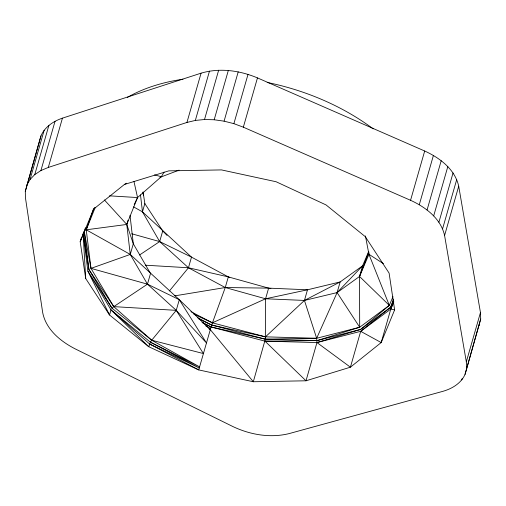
<?xml version="1.0" encoding="UTF-8"?>
<svg xmlns="http://www.w3.org/2000/svg" width="506" height="506" viewBox="0 0 506 506"><rect width="100%" height="100%" fill="white"/><g stroke="black" fill="none" stroke-linecap="round" stroke-linejoin="round"><path stroke-width="0.76" d="M25.3 191.325L40.973 135.867C44.819 126.873 53.446 121.174 62.44 118.151L201.072 73.168C219.648 67.608 239.831 70.479 257.465 77.899L424.692 151.009C439.72 157.866 454.976 169.225 458.714 186.221L480.46 312.563L480.7 319.027L465.039 374.402C461.055 383.365 452.105 388.671 443.016 391.29L289.318 433.547C270.457 438.285 250.293 434.812 232.918 426.564L75.274 348.919C60.6 341.423 45.957 329.545 42.675 312.537L25.452 197.865L25.3 191.325L40.973 135.867M465.039 374.402L480.7 319.027M26.843 185.152L30.025 179.516L44.161 130.232M30.025 179.516L34.769 174.595L48.899 125.311M34.769 174.595L40.923 170.528L55.053 121.244M40.923 170.528L48.304 167.435L62.44 118.151M81.498 237.225L80.195 241.767L85.716 278.553L109.536 315.01L148.783 346.736L198.719 369.911L253.316 381.745L305.997 380.797L350.411 367.192L381.189 342.562L394.623 309.887L389.101 273.107L365.275 236.65L326.035 204.917L276.099 181.743L221.501 169.915L168.814 170.864L124.406 184.469L93.629 209.092L80.195 241.767L84.078 231.47M128.005 220.192L126.785 224.449L130.251 254.429L147.461 284.163L176.24 310.349L206.454 342.923L179.295 299.704L130.251 254.429L86.229 229.8L84.818 230.287M84.249 231.305L90.985 268.376L147.461 284.163L179.295 299.704L176.24 310.349L151.711 340.228L150.383 342.164L148.783 346.736L111.004 309.9L150.383 342.164L199.592 366.875L151.711 340.228L111.978 308.198L87.861 271.077L111.004 309.9L109.536 315.01L87.861 271.077L83.205 233.494M368.823 251.956L368.937 254.303L359.532 276.466L337.104 292.588L304.441 300.438L265.574 298.78L225.259 287.534L188.453 267.769L159.668 241.583L142.464 211.85L144.836 203.57L143.084 191.888M48.304 167.435L186.942 122.446L201.072 73.168M144.836 203.57L162.723 230.938L159.668 241.583L139.58 254.973M186.942 122.446L195.341 120.422L209.478 71.137M195.341 120.422L204.513 119.517L218.649 70.233M204.513 119.517L214.19 119.764L228.32 70.479M214.19 119.764L224.076 121.162L238.206 71.877M466.57 368.311L466.323 361.841L444.584 235.505C440.846 218.503 425.59 207.15 410.556 200.294L243.335 127.183L233.886 123.654L248.016 74.369M243.335 127.183L257.465 77.899M131.807 233.791L159.668 241.583L191.502 257.124L228.314 276.89L225.259 287.534L211.641 325.029L198.719 369.911L149.567 343.991L111.004 309.9M368.653 251.52L362.581 265.821L340.152 281.943L307.496 289.793L268.623 288.135L265.574 298.78L265.334 339.172L253.316 381.745L210.275 329.615L179.295 299.704M393.358 300.785L390.632 307.256L360.689 331.329L350.411 367.192L316.965 342.568L264.961 341.152L211.034 326.958L202.577 322.79M410.556 200.294L424.692 151.009M419.284 204.728L433.414 155.443M393.643 301.797L390.79 309.071L381.189 342.562L360.689 331.329L316.965 342.568L305.997 380.797L264.961 341.152L317.117 340.595L360.658 329.412L390.632 307.256L393.504 299.147M427.077 209.977L441.207 160.693M433.693 215.866L447.823 166.588M438.911 222.223L453.047 172.938M442.579 228.838L456.716 179.554M444.584 235.505L458.714 186.221M466.323 361.841L480.46 312.563M461.782 379.917L462.218 378.399M93.496 208.997L86.229 229.8L90.985 268.376L113.761 306.63L151.711 340.228L203.406 353.567L176.24 310.349L113.761 306.63L111.978 308.198L88.936 269.527L83.256 233.462M84.635 229.996L85.47 227.789M368.672 252.405L359.532 276.466L359.696 327.243L317.117 340.595L265.334 339.172L211.034 326.958L202.02 322.278M164.089 172.072L161.332 176.702L137.55 197.555L126.785 224.449L133.306 243.784L150.51 273.518L147.461 284.163L113.761 306.63L88.936 269.527L84.205 231.312M95.21 207.498L86.229 229.8L126.785 224.449L104.394 199.933M193.899 314.194L212.4 322.828L265.574 298.78L307.496 289.793L304.441 300.438L316.655 338.274L316.965 342.568L360.658 329.412L389.316 305.365L392.991 296.642M360.689 331.329L390.79 309.071L393.832 301.854M134.198 204.62L137.55 197.555L133.989 181.584M478.442 326.345L479.169 325.118M169.428 290.937L188.453 267.769L191.502 257.124L142.464 211.85L133.521 206.846M93.629 209.092L95.198 207.34M198.82 318.957L211.641 325.029L265.334 339.172L316.655 338.274L359.696 327.243L389.316 305.365L368.937 254.303L365.427 235.935M124.406 184.469L126.405 183.229M159.953 177.385L179.08 170.136M90.985 268.376L130.251 254.429L133.306 243.784L130.017 215.341M174.791 295.852L225.259 287.534L268.623 288.135L270.906 288.635M145.494 265.207L188.453 267.769L228.314 276.89L268.623 288.135M109.486 195.841L137.55 197.555M390.79 309.071L394.623 309.887M224.076 121.162L233.886 123.654M154.532 174.893L161.332 176.702M228.314 276.89L229.737 277.566M149.567 343.991L199.269 368.001L150.383 342.164M197.625 317.755L211.641 325.029L265.473 336.838L316.655 338.274L337.104 292.588L340.152 281.943L304.441 300.438L265.473 336.838L212.4 322.828L190.933 311.677M205.708 325.908L210.597 328.495M208.902 328.856L210.275 329.615M368.937 254.303L383.428 263.658M389.316 305.365L359.532 276.466L362.581 265.821L337.104 292.588L359.696 327.243M162.723 230.938L167.018 235.398M142.673 192.773L143.653 195.683M140.504 194.936L142.464 211.85M83.148 234.259L85.716 278.553M127.335 97.43A178.371 112.009 16 0 1 182.957 79.233M267.162 82.446A178.371 112.009 16 0 1 373.162 128.859"/></g></svg>
